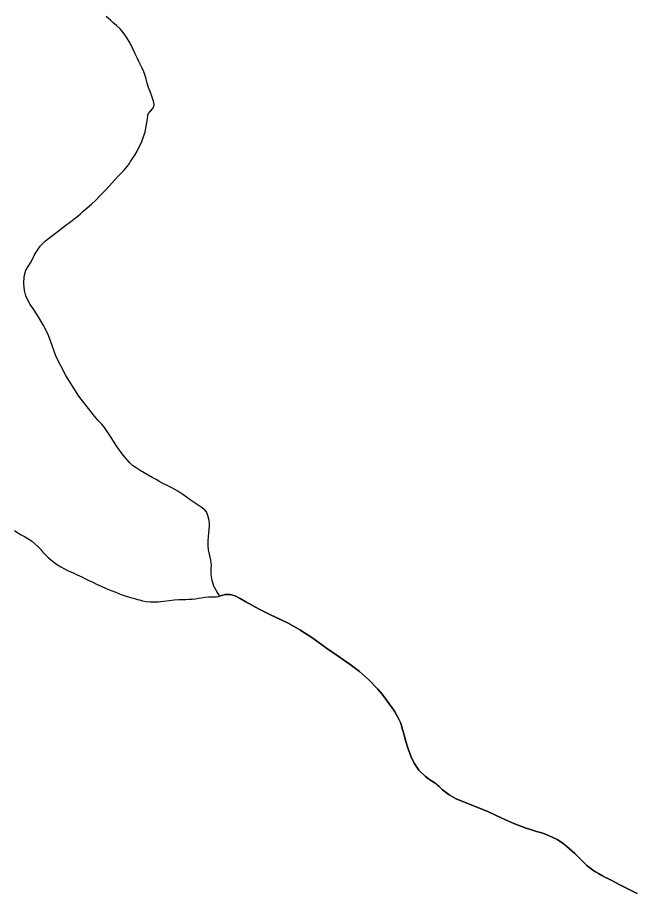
# Model space of a CAD drawing. Header units: inches. Extents: x 11258954 to 11313122, y 3645444 to 3695200.
# Drawn here: x 11265693 to 11266125, y 3673147 to 3673760 of the extents above; entities that cross this region are included whole.
import ezdxf

# ---------------------------------------------------------------- set-up
doc = ezdxf.new("R2010")
doc.units = ezdxf.units.IN
doc.header["$MEASUREMENT"] = 0
for name, color, linetype in [('SchoolZone_Elementary', 251, 'Continuous'), ('SchoolZone_High', 63, 'Continuous'), ('SchoolZone_Middle', 154, 'Continuous')]:
    doc.layers.add(name, color=color, linetype=linetype)

msp = doc.modelspace()

# ---------------------------------------------------------------- linework, layer by layer
at = {"layer": 'SchoolZone_Elementary'}
for points in [[(11266126.719, 3673146.9375, 0), (11266123.1565, 3673148.6875, 0), (11266119.219, 3673150.75, 0), (11266114.6565, 3673153.0625, 0), (11266111.625, 3673154.5625, 0), (11266109.0315, 3673155.9375, 0), (11266106.6875, 3673157.1875, 0), (11266104.25, 3673158.4375, 0), (11266102.0315, 3673159.625, 0), (11266099.75, 3673160.8125, 0), (11266097.5625, 3673162.0625, 0), (11266095.6565, 3673163.25, 0), (11266091.594, 3673166.5625, 0), (11266087.594, 3673170.5, 0), (11266083.0625, 3673175, 0), (11266077.469, 3673179.875, 0), (11266073.9375, 3673182.5625, 0), (11266070.8125, 3673184.625, 0), (11266067.8125, 3673186.25, 0), (11266064.6565, 3673187.625, 0), (11266060.594, 3673189.0625, 0), (11266056.2815, 3673190.4375, 0), (11266052.0625, 3673191.6875, 0), (11266048.25, 3673192.875, 0), (11266040.2815, 3673195.9375, 0), (11266031.969, 3673199.75, 0), (11266022.6565, 3673204.0625, 0), (11266011.6565, 3673208.625, 0), (11266005.219, 3673211.0625, 0), (11265999.9065, 3673213.3125, 0), (11265995.1875, 3673215.9375, 0), (11265990.469, 3673219.625, 0), (11265989.219, 3673220.75, 0), (11265988.0315, 3673221.875, 0), (11265986.969, 3673222.875, 0), (11265986.0625, 3673223.625, 0), (11265984.594, 3673224.625, 0), (11265982.75, 3673225.8125, 0), (11265980.6565, 3673227.25, 0), (11265978.469, 3673228.875, 0), (11265973.9065, 3673233.375, 0), (11265970.625, 3673238.125, 0), (11265968.219, 3673243.125, 0), (11265966.25, 3673248.25, 0), (11265965.594, 3673250.375, 0), (11265964.9375, 3673252.625, 0), (11265964.25, 3673255.125, 0), (11265963.469, 3673257.875, 0), (11265962.8125, 3673260.375, 0), (11265962.219, 3673262.5625, 0), (11265961.594, 3673264.625, 0), (11265960.875, 3673266.625, 0), (11265959.6565, 3673269.375, 0), (11265958.25, 3673272.125, 0), (11265956.719, 3673274.6875, 0), (11265955.25, 3673276.875, 0), (11265953.125, 3673279.8125, 0), (11265950.719, 3673283, 0), (11265948.0315, 3673286.5, 0), (11265945.0625, 3673290.0625, 0), (11265938.6565, 3673296.75, 0), (11265932.25, 3673302.25, 0), (11265925.6565, 3673307.1875, 0), (11265918.6565, 3673312.0625, 0), (11265909.1565, 3673318.8125, 0), (11265899.469, 3673325.625, 0), (11265890.375, 3673331.625, 0), (11265882.6565, 3673336.0625, 0), (11265876.875, 3673338.75, 0), (11265869.9375, 3673342, 0), (11265861.875, 3673345.9375, 0), (11265852.6565, 3673351.0625, 0), (11265848.5625, 3673353.5, 0), (11265845.0315, 3673355.375, 0), (11265841.6875, 3673356.375, 0), (11265838.0625, 3673356.25, 0), (11265836.469, 3673355.875, 0), (11265834.875, 3673355.375, 0), (11265834.1875, 3673355.125, 0), (11265833.6565, 3673356.25, 0), (11265832.8125, 3673357.5625, 0), (11265831.9375, 3673358.9375, 0), (11265831.0315, 3673360.4375, 0), (11265830.25, 3673362.0625, 0), (11265829, 3673366.125, 0), (11265828.4065, 3673370.3125, 0), (11265828.2815, 3673374.1875, 0), (11265828.469, 3673377.0625, 0), (11265828.4065, 3673378.5, 0), (11265828.0625, 3673380.375, 0), (11265827.5625, 3673382.4375, 0), (11265827.0625, 3673384.4375, 0), (11265826.469, 3673387.5625, 0), (11265826.219, 3673390.625, 0), (11265826.219, 3673393.6875, 0), (11265826.469, 3673396.8125, 0), (11265826.75, 3673399.3125, 0), (11265827, 3673401.8125, 0), (11265827.1565, 3673404.25, 0), (11265827.0625, 3673406.4375, 0), (11265826.6875, 3673408.9375, 0), (11265826, 3673411.6875, 0), (11265825.0315, 3673414.1875, 0), (11265823.6565, 3673415.8125, 0), (11265822.5625, 3673416.5, 0), (11265821.3125, 3673417.375, 0), (11265819.9065, 3673418.25, 0), (11265818.469, 3673419.25, 0), (11265813.6565, 3673422.5625, 0), (11265809.0625, 3673425.8125, 0), (11265804.844, 3673428.5625, 0), (11265801.25, 3673430.625, 0), (11265799.344, 3673431.5625, 0), (11265796.969, 3673432.75, 0), (11265794.5, 3673434.0625, 0), (11265792.25, 3673435.25, 0), (11265789.6875, 3673436.6875, 0), (11265787.0315, 3673438.1875, 0), (11265784.2815, 3673439.8125, 0), (11265781.469, 3673441.4375, 0), (11265778.594, 3673443.125, 0), (11265775.8125, 3673444.875, 0), (11265773.25, 3673446.6875, 0), (11265771.0625, 3673448.625, 0), (11265766.6565, 3673453.8125, 0), (11265762.25, 3673460, 0), (11265758.25, 3673466.125, 0), (11265755.0625, 3673471.0625, 0), (11265753.469, 3673473.1875, 0), (11265751.375, 3673475.6875, 0), (11265749, 3673478.375, 0), (11265746.469, 3673481.25, 0), (11265735.594, 3673495.1875, 0), (11265726.4375, 3673509.5, 0), (11265719.625, 3673522.75, 0), (11265715.6565, 3673533.8125, 0), (11265713.7815, 3673538.875, 0), (11265710.6565, 3673545.1875, 0), (11265706.9375, 3673551.5, 0), (11265703.2815, 3673556.8125, 0), (11265701.5315, 3673559.3125, 0), (11265699.875, 3673562.25, 0), (11265698.469, 3673565.5, 0), (11265697.469, 3673569.0625, 0), (11265696.969, 3673574.0625, 0), (11265697.344, 3673579, 0), (11265698.5315, 3673583.375, 0), (11265700.469, 3673586.625, 0), (11265701.8125, 3673588.5625, 0), (11265703.125, 3673591, 0), (11265704.4065, 3673593.625, 0), (11265705.6565, 3673596.0625, 0), (11265708.5, 3673600.1875, 0), (11265712.125, 3673603.8125, 0), (11265716.375, 3673607.1875, 0), (11265721.0625, 3673610.625, 0), (11265725.6565, 3673614.0625, 0), (11265730.094, 3673617.4375, 0), (11265733.9065, 3673620.4375, 0), (11265736.6565, 3673622.8125, 0), (11265738.6565, 3673624.625, 0), (11265741.4065, 3673627, 0), (11265744.4065, 3673629.6875, 0), (11265747.25, 3673632.25, 0), (11265750.625, 3673635.5625, 0), (11265753.7815, 3673638.9375, 0), (11265757.0315, 3673642.5, 0), (11265760.6565, 3673646.4375, 0), (11265763.9065, 3673649.875, 0), (11265767.0315, 3673653.25, 0), (11265769.594, 3673656.125, 0), (11265771.0625, 3673658.0625, 0), (11265771.9065, 3673659.4375, 0), (11265773.25, 3673661.5, 0), (11265774.844, 3673664, 0), (11265776.469, 3673666.625, 0), (11265779.844, 3673673.5625, 0), (11265781.969, 3673680.125, 0), (11265783.3125, 3673686.5, 0), (11265784.25, 3673692.8125, 0), (11265785.8125, 3673694.6875, 0), (11265787.1875, 3673696.4375, 0), (11265788.1565, 3673698.0625, 0), (11265788.469, 3673699.4375, 0), (11265788, 3673701.6875, 0), (11265787, 3673704.5, 0), (11265785.719, 3673707.6875, 0), (11265784.469, 3673711.25, 0), (11265783.5315, 3673714.375, 0), (11265782.75, 3673717.125, 0), (11265782, 3673719.6875, 0), (11265781.0625, 3673722.25, 0), (11265780.0315, 3673724.6875, 0), (11265778.844, 3673727.1875, 0), (11265777.6875, 3673729.5625, 0), (11265776.6565, 3673731.625, 0), (11265775.1565, 3673734.8125, 0), (11265773.5, 3673738.375, 0), (11265771.5315, 3673742.25, 0), (11265769.0625, 3673746.4375, 0), (11265766.75, 3673749.6875, 0), (11265764.4375, 3673752.3125, 0), (11265762.0315, 3673754.5625, 0), (11265759.469, 3673756.8125, 0), (11265757.9065, 3673758.1875, 0), (11265756.344, 3673759.5625, 0), (11265754.844, 3673760.9375, 0)], [(11265690.5315, 3673401.0625, 0), (11265692.9065, 3673399.4375, 0), (11265695.2815, 3673398.0625, 0), (11265697.625, 3673396.8125, 0), (11265699.9375, 3673395.5, 0), (11265702.3125, 3673393.9375, 0), (11265704.875, 3673391.8125, 0), (11265706.969, 3673389.8125, 0), (11265708.6565, 3673388, 0), (11265710.1875, 3673386.25, 0), (11265711.6565, 3673384.625, 0), (11265714.125, 3673382.1875, 0), (11265717, 3673379.8125, 0), (11265720.0315, 3673377.5625, 0), (11265723.0625, 3673375.625, 0), (11265725.594, 3673374.1875, 0), (11265728.1565, 3673372.9375, 0), (11265731.0625, 3673371.625, 0), (11265734.469, 3673370.0625, 0), (11265737.594, 3673368.5625, 0), (11265740.25, 3673367.3125, 0), (11265742.625, 3673366.1875, 0), (11265744.875, 3673365.0625, 0), (11265747.9375, 3673363.625, 0), (11265751.344, 3673362.0625, 0), (11265754.8125, 3673360.5, 0), (11265758.25, 3673359.0625, 0), (11265761.4375, 3673357.8125, 0), (11265764.594, 3673356.625, 0), (11265768, 3673355.4375, 0), (11265771.875, 3673354.25, 0), (11265773.6565, 3673353.75, 0), (11265775.2815, 3673353.25, 0), (11265776.719, 3673352.8125, 0), (11265778.0625, 3673352.4375, 0), (11265780.3125, 3673351.875, 0), (11265782.875, 3673351.4375, 0), (11265785.5315, 3673351.1875, 0), (11265788.0625, 3673351.0625, 0), (11265789.594, 3673351.125, 0), (11265791.1565, 3673351.25, 0), (11265792.844, 3673351.4375, 0), (11265794.875, 3673351.625, 0), (11265799, 3673352.0625, 0), (11265802.5, 3673352.4375, 0), (11265805.594, 3673352.75, 0), (11265808.469, 3673352.875, 0), (11265810.469, 3673352.875, 0), (11265812.6875, 3673352.9375, 0), (11265815, 3673353.0625, 0), (11265817.25, 3673353.25, 0), (11265819.4375, 3673353.625, 0), (11265821.5625, 3673354, 0), (11265823.844, 3673354.375, 0), (11265826.469, 3673354.625, 0), (11265828.125, 3673354.625, 0), (11265829.594, 3673354.625, 0), (11265830.9065, 3673354.5625, 0), (11265832.0625, 3673354.625, 0), (11265833.375, 3673354.875, 0), (11265834.1875, 3673355.125, 0), (11265834.875, 3673355.375, 0), (11265836.469, 3673355.875, 0), (11265838.0625, 3673356.25, 0), (11265841.6875, 3673356.375, 0), (11265845.0315, 3673355.375, 0), (11265848.5625, 3673353.5, 0), (11265852.6565, 3673351.0625, 0), (11265861.875, 3673345.9375, 0), (11265869.9375, 3673342, 0), (11265876.875, 3673338.75, 0), (11265882.6565, 3673336.0625, 0), (11265890.375, 3673331.625, 0), (11265899.469, 3673325.625, 0), (11265909.1565, 3673318.8125, 0), (11265918.6565, 3673312.0625, 0), (11265925.6565, 3673307.1875, 0), (11265932.25, 3673302.25, 0), (11265938.6565, 3673296.75, 0), (11265945.0625, 3673290.0625, 0), (11265948.0315, 3673286.5, 0), (11265950.719, 3673283, 0), (11265953.125, 3673279.8125, 0), (11265955.25, 3673276.875, 0), (11265956.719, 3673274.6875, 0), (11265958.25, 3673272.125, 0), (11265959.6565, 3673269.375, 0), (11265960.875, 3673266.625, 0), (11265961.594, 3673264.625, 0), (11265962.219, 3673262.5625, 0), (11265962.8125, 3673260.375, 0), (11265963.469, 3673257.875, 0), (11265964.25, 3673255.125, 0), (11265964.9375, 3673252.625, 0), (11265965.594, 3673250.375, 0), (11265966.25, 3673248.25, 0), (11265968.219, 3673243.125, 0), (11265970.625, 3673238.125, 0), (11265973.9065, 3673233.375, 0), (11265978.469, 3673228.875, 0), (11265980.6565, 3673227.25, 0), (11265982.75, 3673225.8125, 0), (11265984.594, 3673224.625, 0), (11265986.0625, 3673223.625, 0), (11265986.969, 3673222.875, 0), (11265988.0315, 3673221.875, 0), (11265989.219, 3673220.75, 0), (11265990.469, 3673219.625, 0), (11265995.1875, 3673215.9375, 0), (11265999.9065, 3673213.3125, 0), (11266005.219, 3673211.0625, 0), (11266011.6565, 3673208.625, 0), (11266022.6565, 3673204.0625, 0), (11266031.969, 3673199.75, 0), (11266040.2815, 3673195.9375, 0), (11266048.25, 3673192.875, 0), (11266052.0625, 3673191.6875, 0), (11266056.2815, 3673190.4375, 0), (11266060.594, 3673189.0625, 0), (11266064.6565, 3673187.625, 0), (11266067.8125, 3673186.25, 0), (11266070.8125, 3673184.625, 0), (11266073.9375, 3673182.5625, 0), (11266077.469, 3673179.875, 0), (11266083.0625, 3673175, 0), (11266087.594, 3673170.5, 0), (11266091.594, 3673166.5625, 0), (11266095.6565, 3673163.25, 0), (11266097.5625, 3673162.0625, 0), (11266099.75, 3673160.8125, 0), (11266102.0315, 3673159.625, 0), (11266104.25, 3673158.4375, 0), (11266106.6875, 3673157.1875, 0), (11266109.0315, 3673155.9375, 0), (11266111.625, 3673154.5625, 0), (11266114.6565, 3673153.0625, 0), (11266119.219, 3673150.75, 0), (11266123.1565, 3673148.6875, 0), (11266126.719, 3673146.9375, 0)]]:
    msp.add_polyline3d(points, dxfattribs=at)
at = {"layer": 'SchoolZone_High'}
for points in [[(11266126.719, 3673146.9375, 0), (11266123.1565, 3673148.6875, 0), (11266119.219, 3673150.75, 0), (11266114.6565, 3673153.0625, 0), (11266111.625, 3673154.5625, 0), (11266109.0315, 3673155.9375, 0), (11266106.6875, 3673157.1875, 0), (11266104.25, 3673158.4375, 0), (11266102.0315, 3673159.625, 0), (11266099.75, 3673160.8125, 0), (11266097.5625, 3673162.0625, 0), (11266095.6565, 3673163.25, 0), (11266091.594, 3673166.5625, 0), (11266087.594, 3673170.5, 0), (11266083.0625, 3673175, 0), (11266077.469, 3673179.875, 0), (11266073.9375, 3673182.5625, 0), (11266070.8125, 3673184.625, 0), (11266067.8125, 3673186.25, 0), (11266064.6565, 3673187.625, 0), (11266060.594, 3673189.0625, 0), (11266056.2815, 3673190.4375, 0), (11266052.0625, 3673191.6875, 0), (11266048.25, 3673192.875, 0), (11266040.2815, 3673195.9375, 0), (11266031.969, 3673199.75, 0), (11266022.6565, 3673204.0625, 0), (11266011.6565, 3673208.625, 0), (11266005.219, 3673211.0625, 0), (11265999.9065, 3673213.3125, 0), (11265995.1875, 3673215.9375, 0), (11265990.469, 3673219.625, 0), (11265989.219, 3673220.75, 0), (11265988.0315, 3673221.875, 0), (11265986.969, 3673222.875, 0), (11265986.0625, 3673223.625, 0), (11265984.594, 3673224.625, 0), (11265982.75, 3673225.8125, 0), (11265980.6565, 3673227.25, 0), (11265978.469, 3673228.875, 0), (11265973.9065, 3673233.375, 0), (11265970.625, 3673238.125, 0), (11265968.219, 3673243.125, 0), (11265966.25, 3673248.25, 0), (11265965.594, 3673250.375, 0), (11265964.9375, 3673252.625, 0), (11265964.25, 3673255.125, 0), (11265963.469, 3673257.875, 0), (11265962.8125, 3673260.375, 0), (11265962.219, 3673262.5625, 0), (11265961.594, 3673264.625, 0), (11265960.875, 3673266.625, 0), (11265959.6565, 3673269.375, 0), (11265958.25, 3673272.125, 0), (11265956.719, 3673274.6875, 0), (11265955.25, 3673276.875, 0), (11265953.125, 3673279.8125, 0), (11265950.719, 3673283, 0), (11265948.0315, 3673286.5, 0), (11265945.0625, 3673290.0625, 0), (11265938.6565, 3673296.75, 0), (11265932.25, 3673302.25, 0), (11265925.6565, 3673307.1875, 0), (11265918.6565, 3673312.0625, 0), (11265909.1565, 3673318.8125, 0), (11265899.469, 3673325.625, 0), (11265890.375, 3673331.625, 0), (11265882.6565, 3673336.0625, 0), (11265876.875, 3673338.75, 0), (11265869.9375, 3673342, 0), (11265861.875, 3673345.9375, 0), (11265852.6565, 3673351.0625, 0), (11265848.5625, 3673353.5, 0), (11265845.0315, 3673355.375, 0), (11265841.6875, 3673356.375, 0), (11265838.0625, 3673356.25, 0), (11265836.469, 3673355.875, 0), (11265834.875, 3673355.375, 0), (11265834.1875, 3673355.125, 0), (11265833.6565, 3673356.25, 0), (11265832.8125, 3673357.5625, 0), (11265831.9375, 3673358.9375, 0), (11265831.0315, 3673360.4375, 0), (11265830.25, 3673362.0625, 0), (11265829, 3673366.125, 0), (11265828.4065, 3673370.3125, 0), (11265828.2815, 3673374.1875, 0), (11265828.469, 3673377.0625, 0), (11265828.4065, 3673378.5, 0), (11265828.0625, 3673380.375, 0), (11265827.5625, 3673382.4375, 0), (11265827.0625, 3673384.4375, 0), (11265826.469, 3673387.5625, 0), (11265826.219, 3673390.625, 0), (11265826.219, 3673393.6875, 0), (11265826.469, 3673396.8125, 0), (11265826.75, 3673399.3125, 0), (11265827, 3673401.8125, 0), (11265827.1565, 3673404.25, 0), (11265827.0625, 3673406.4375, 0), (11265826.6875, 3673408.9375, 0), (11265826, 3673411.6875, 0), (11265825.0315, 3673414.1875, 0), (11265823.6565, 3673415.8125, 0), (11265822.5625, 3673416.5, 0), (11265821.3125, 3673417.375, 0), (11265819.9065, 3673418.25, 0), (11265818.469, 3673419.25, 0), (11265813.6565, 3673422.5625, 0), (11265809.0625, 3673425.8125, 0), (11265804.844, 3673428.5625, 0), (11265801.25, 3673430.625, 0), (11265799.344, 3673431.5625, 0), (11265796.969, 3673432.75, 0), (11265794.5, 3673434.0625, 0), (11265792.25, 3673435.25, 0), (11265789.6875, 3673436.6875, 0), (11265787.0315, 3673438.1875, 0), (11265784.2815, 3673439.8125, 0), (11265781.469, 3673441.4375, 0), (11265778.594, 3673443.125, 0), (11265775.8125, 3673444.875, 0), (11265773.25, 3673446.6875, 0), (11265771.0625, 3673448.625, 0), (11265766.6565, 3673453.8125, 0), (11265762.25, 3673460, 0), (11265758.25, 3673466.125, 0), (11265755.0625, 3673471.0625, 0), (11265753.469, 3673473.1875, 0), (11265751.375, 3673475.6875, 0), (11265749, 3673478.375, 0), (11265746.469, 3673481.25, 0), (11265735.594, 3673495.1875, 0), (11265726.4375, 3673509.5, 0), (11265719.625, 3673522.75, 0), (11265715.6565, 3673533.8125, 0), (11265713.7815, 3673538.875, 0), (11265710.6565, 3673545.1875, 0), (11265706.9375, 3673551.5, 0), (11265703.2815, 3673556.8125, 0), (11265701.5315, 3673559.3125, 0), (11265699.875, 3673562.25, 0), (11265698.469, 3673565.5, 0), (11265697.469, 3673569.0625, 0), (11265696.969, 3673574.0625, 0), (11265697.344, 3673579, 0), (11265698.5315, 3673583.375, 0), (11265700.469, 3673586.625, 0), (11265701.8125, 3673588.5625, 0), (11265703.125, 3673591, 0), (11265704.4065, 3673593.625, 0), (11265705.6565, 3673596.0625, 0), (11265708.5, 3673600.1875, 0), (11265712.125, 3673603.8125, 0), (11265716.375, 3673607.1875, 0), (11265721.0625, 3673610.625, 0), (11265725.6565, 3673614.0625, 0), (11265730.094, 3673617.4375, 0), (11265733.9065, 3673620.4375, 0), (11265736.6565, 3673622.8125, 0), (11265738.6565, 3673624.625, 0), (11265741.4065, 3673627, 0), (11265744.4065, 3673629.6875, 0), (11265747.25, 3673632.25, 0), (11265750.625, 3673635.5625, 0), (11265753.7815, 3673638.9375, 0), (11265757.0315, 3673642.5, 0), (11265760.6565, 3673646.4375, 0), (11265763.9065, 3673649.875, 0), (11265767.0315, 3673653.25, 0), (11265769.594, 3673656.125, 0), (11265771.0625, 3673658.0625, 0), (11265771.9065, 3673659.4375, 0), (11265773.25, 3673661.5, 0), (11265774.844, 3673664, 0), (11265776.469, 3673666.625, 0), (11265779.844, 3673673.5625, 0), (11265781.969, 3673680.125, 0), (11265783.3125, 3673686.5, 0), (11265784.25, 3673692.8125, 0), (11265785.8125, 3673694.6875, 0), (11265787.1875, 3673696.4375, 0), (11265788.1565, 3673698.0625, 0), (11265788.469, 3673699.4375, 0), (11265788, 3673701.6875, 0), (11265787, 3673704.5, 0), (11265785.719, 3673707.6875, 0), (11265784.469, 3673711.25, 0), (11265783.5315, 3673714.375, 0), (11265782.75, 3673717.125, 0), (11265782, 3673719.6875, 0), (11265781.0625, 3673722.25, 0), (11265780.0315, 3673724.6875, 0), (11265778.844, 3673727.1875, 0), (11265777.6875, 3673729.5625, 0), (11265776.6565, 3673731.625, 0), (11265775.1565, 3673734.8125, 0), (11265773.5, 3673738.375, 0), (11265771.5315, 3673742.25, 0), (11265769.0625, 3673746.4375, 0), (11265766.75, 3673749.6875, 0), (11265764.4375, 3673752.3125, 0), (11265762.0315, 3673754.5625, 0), (11265759.469, 3673756.8125, 0), (11265757.9065, 3673758.1875, 0), (11265756.344, 3673759.5625, 0), (11265754.844, 3673760.9375, 0)], [(11265690.5315, 3673401.0625, 0), (11265692.9065, 3673399.4375, 0), (11265695.2815, 3673398.0625, 0), (11265697.625, 3673396.8125, 0), (11265699.9375, 3673395.5, 0), (11265702.3125, 3673393.9375, 0), (11265704.875, 3673391.8125, 0), (11265706.969, 3673389.8125, 0), (11265708.6565, 3673388, 0), (11265710.1875, 3673386.25, 0), (11265711.6565, 3673384.625, 0), (11265714.125, 3673382.1875, 0), (11265717, 3673379.8125, 0), (11265720.0315, 3673377.5625, 0), (11265723.0625, 3673375.625, 0), (11265725.594, 3673374.1875, 0), (11265728.1565, 3673372.9375, 0), (11265731.0625, 3673371.625, 0), (11265734.469, 3673370.0625, 0), (11265737.594, 3673368.5625, 0), (11265740.25, 3673367.3125, 0), (11265742.625, 3673366.1875, 0), (11265744.875, 3673365.0625, 0), (11265747.9375, 3673363.625, 0), (11265751.344, 3673362.0625, 0), (11265754.8125, 3673360.5, 0), (11265758.25, 3673359.0625, 0), (11265761.4375, 3673357.8125, 0), (11265764.594, 3673356.625, 0), (11265768, 3673355.4375, 0), (11265771.875, 3673354.25, 0), (11265773.6565, 3673353.75, 0), (11265775.2815, 3673353.25, 0), (11265776.719, 3673352.8125, 0), (11265778.0625, 3673352.4375, 0), (11265780.3125, 3673351.875, 0), (11265782.875, 3673351.4375, 0), (11265785.5315, 3673351.1875, 0), (11265788.0625, 3673351.0625, 0), (11265789.594, 3673351.125, 0), (11265791.1565, 3673351.25, 0), (11265792.844, 3673351.4375, 0), (11265794.875, 3673351.625, 0), (11265799, 3673352.0625, 0), (11265802.5, 3673352.4375, 0), (11265805.594, 3673352.75, 0), (11265808.469, 3673352.875, 0), (11265810.469, 3673352.875, 0), (11265812.6875, 3673352.9375, 0), (11265815, 3673353.0625, 0), (11265817.25, 3673353.25, 0), (11265819.4375, 3673353.625, 0), (11265821.5625, 3673354, 0), (11265823.844, 3673354.375, 0), (11265826.469, 3673354.625, 0), (11265828.125, 3673354.625, 0), (11265829.594, 3673354.625, 0), (11265830.9065, 3673354.5625, 0), (11265832.0625, 3673354.625, 0), (11265833.375, 3673354.875, 0), (11265834.1875, 3673355.125, 0), (11265834.875, 3673355.375, 0), (11265836.469, 3673355.875, 0), (11265838.0625, 3673356.25, 0), (11265841.6875, 3673356.375, 0), (11265845.0315, 3673355.375, 0), (11265848.5625, 3673353.5, 0), (11265852.6565, 3673351.0625, 0), (11265861.875, 3673345.9375, 0), (11265869.9375, 3673342, 0), (11265876.875, 3673338.75, 0), (11265882.6565, 3673336.0625, 0), (11265890.375, 3673331.625, 0), (11265899.469, 3673325.625, 0), (11265909.1565, 3673318.8125, 0), (11265918.6565, 3673312.0625, 0), (11265925.6565, 3673307.1875, 0), (11265932.25, 3673302.25, 0), (11265938.6565, 3673296.75, 0), (11265945.0625, 3673290.0625, 0), (11265948.0315, 3673286.5, 0), (11265950.719, 3673283, 0), (11265953.125, 3673279.8125, 0), (11265955.25, 3673276.875, 0), (11265956.719, 3673274.6875, 0), (11265958.25, 3673272.125, 0), (11265959.6565, 3673269.375, 0), (11265960.875, 3673266.625, 0), (11265961.594, 3673264.625, 0), (11265962.219, 3673262.5625, 0), (11265962.8125, 3673260.375, 0), (11265963.469, 3673257.875, 0), (11265964.25, 3673255.125, 0), (11265964.9375, 3673252.625, 0), (11265965.594, 3673250.375, 0), (11265966.25, 3673248.25, 0), (11265968.219, 3673243.125, 0), (11265970.625, 3673238.125, 0), (11265973.9065, 3673233.375, 0), (11265978.469, 3673228.875, 0), (11265980.6565, 3673227.25, 0), (11265982.75, 3673225.8125, 0), (11265984.594, 3673224.625, 0), (11265986.0625, 3673223.625, 0), (11265986.969, 3673222.875, 0), (11265988.0315, 3673221.875, 0), (11265989.219, 3673220.75, 0), (11265990.469, 3673219.625, 0), (11265995.1875, 3673215.9375, 0), (11265999.9065, 3673213.3125, 0), (11266005.219, 3673211.0625, 0), (11266011.6565, 3673208.625, 0), (11266022.6565, 3673204.0625, 0), (11266031.969, 3673199.75, 0), (11266040.2815, 3673195.9375, 0), (11266048.25, 3673192.875, 0), (11266052.0625, 3673191.6875, 0), (11266056.2815, 3673190.4375, 0), (11266060.594, 3673189.0625, 0), (11266064.6565, 3673187.625, 0), (11266067.8125, 3673186.25, 0), (11266070.8125, 3673184.625, 0), (11266073.9375, 3673182.5625, 0), (11266077.469, 3673179.875, 0), (11266083.0625, 3673175, 0), (11266087.594, 3673170.5, 0), (11266091.594, 3673166.5625, 0), (11266095.6565, 3673163.25, 0), (11266097.5625, 3673162.0625, 0), (11266099.75, 3673160.8125, 0), (11266102.0315, 3673159.625, 0), (11266104.25, 3673158.4375, 0), (11266106.6875, 3673157.1875, 0), (11266109.0315, 3673155.9375, 0), (11266111.625, 3673154.5625, 0), (11266114.6565, 3673153.0625, 0), (11266119.219, 3673150.75, 0), (11266123.1565, 3673148.6875, 0), (11266126.719, 3673146.9375, 0)]]:
    msp.add_polyline3d(points, dxfattribs=at)
at = {"layer": 'SchoolZone_Middle'}
msp.add_polyline3d([(11265690.5315, 3673401.0625, 0), (11265692.9065, 3673399.4375, 0), (11265695.2815, 3673398.0625, 0), (11265697.625, 3673396.8125, 0), (11265699.9375, 3673395.5, 0), (11265702.3125, 3673393.9375, 0), (11265704.875, 3673391.8125, 0), (11265706.969, 3673389.8125, 0), (11265708.6565, 3673388, 0), (11265710.1875, 3673386.25, 0), (11265711.6565, 3673384.625, 0), (11265714.125, 3673382.1875, 0), (11265717, 3673379.8125, 0), (11265720.0315, 3673377.5625, 0), (11265723.0625, 3673375.625, 0), (11265725.594, 3673374.1875, 0), (11265728.1565, 3673372.9375, 0), (11265731.0625, 3673371.625, 0), (11265734.469, 3673370.0625, 0), (11265737.594, 3673368.5625, 0), (11265740.25, 3673367.3125, 0), (11265742.625, 3673366.1875, 0), (11265744.875, 3673365.0625, 0), (11265747.9375, 3673363.625, 0), (11265751.344, 3673362.0625, 0), (11265754.8125, 3673360.5, 0), (11265758.25, 3673359.0625, 0), (11265761.4375, 3673357.8125, 0), (11265764.594, 3673356.625, 0), (11265768, 3673355.4375, 0), (11265771.875, 3673354.25, 0), (11265773.6565, 3673353.75, 0), (11265775.2815, 3673353.25, 0), (11265776.719, 3673352.8125, 0), (11265778.0625, 3673352.4375, 0), (11265780.3125, 3673351.875, 0), (11265782.875, 3673351.4375, 0), (11265785.5315, 3673351.1875, 0), (11265788.0625, 3673351.0625, 0), (11265789.594, 3673351.125, 0), (11265791.1565, 3673351.25, 0), (11265792.844, 3673351.4375, 0), (11265794.875, 3673351.625, 0), (11265799, 3673352.0625, 0), (11265802.5, 3673352.4375, 0), (11265805.594, 3673352.75, 0), (11265808.469, 3673352.875, 0), (11265810.469, 3673352.875, 0), (11265812.6875, 3673352.9375, 0), (11265815, 3673353.0625, 0), (11265817.25, 3673353.25, 0), (11265819.4375, 3673353.625, 0), (11265821.5625, 3673354, 0), (11265823.844, 3673354.375, 0), (11265826.469, 3673354.625, 0), (11265828.125, 3673354.625, 0), (11265829.594, 3673354.625, 0), (11265830.9065, 3673354.5625, 0), (11265832.0625, 3673354.625, 0), (11265833.375, 3673354.875, 0), (11265834.1875, 3673355.125, 0), (11265833.6565, 3673356.25, 0), (11265832.8125, 3673357.5625, 0), (11265831.9375, 3673358.9375, 0), (11265831.0315, 3673360.4375, 0), (11265830.25, 3673362.0625, 0), (11265829, 3673366.125, 0), (11265828.4065, 3673370.3125, 0), (11265828.2815, 3673374.1875, 0), (11265828.469, 3673377.0625, 0), (11265828.4065, 3673378.5, 0), (11265828.0625, 3673380.375, 0), (11265827.5625, 3673382.4375, 0), (11265827.0625, 3673384.4375, 0), (11265826.469, 3673387.5625, 0), (11265826.219, 3673390.625, 0), (11265826.219, 3673393.6875, 0), (11265826.469, 3673396.8125, 0), (11265826.75, 3673399.3125, 0), (11265827, 3673401.8125, 0), (11265827.1565, 3673404.25, 0), (11265827.0625, 3673406.4375, 0), (11265826.6875, 3673408.9375, 0), (11265826, 3673411.6875, 0), (11265825.0315, 3673414.1875, 0), (11265823.6565, 3673415.8125, 0), (11265822.5625, 3673416.5, 0), (11265821.3125, 3673417.375, 0), (11265819.9065, 3673418.25, 0), (11265818.469, 3673419.25, 0), (11265813.6565, 3673422.5625, 0), (11265809.0625, 3673425.8125, 0), (11265804.844, 3673428.5625, 0), (11265801.25, 3673430.625, 0), (11265799.344, 3673431.5625, 0), (11265796.969, 3673432.75, 0), (11265794.5, 3673434.0625, 0), (11265792.25, 3673435.25, 0), (11265789.6875, 3673436.6875, 0), (11265787.0315, 3673438.1875, 0), (11265784.2815, 3673439.8125, 0), (11265781.469, 3673441.4375, 0), (11265778.594, 3673443.125, 0), (11265775.8125, 3673444.875, 0), (11265773.25, 3673446.6875, 0), (11265771.0625, 3673448.625, 0), (11265766.6565, 3673453.8125, 0), (11265762.25, 3673460, 0), (11265758.25, 3673466.125, 0), (11265755.0625, 3673471.0625, 0), (11265753.469, 3673473.1875, 0), (11265751.375, 3673475.6875, 0), (11265749, 3673478.375, 0), (11265746.469, 3673481.25, 0), (11265735.594, 3673495.1875, 0), (11265726.4375, 3673509.5, 0), (11265719.625, 3673522.75, 0), (11265715.6565, 3673533.8125, 0), (11265713.7815, 3673538.875, 0), (11265710.6565, 3673545.1875, 0), (11265706.9375, 3673551.5, 0), (11265703.2815, 3673556.8125, 0), (11265701.5315, 3673559.3125, 0), (11265699.875, 3673562.25, 0), (11265698.469, 3673565.5, 0), (11265697.469, 3673569.0625, 0), (11265696.969, 3673574.0625, 0), (11265697.344, 3673579, 0), (11265698.5315, 3673583.375, 0), (11265700.469, 3673586.625, 0), (11265701.8125, 3673588.5625, 0), (11265703.125, 3673591, 0), (11265704.4065, 3673593.625, 0), (11265705.6565, 3673596.0625, 0), (11265708.5, 3673600.1875, 0), (11265712.125, 3673603.8125, 0), (11265716.375, 3673607.1875, 0), (11265721.0625, 3673610.625, 0), (11265725.6565, 3673614.0625, 0), (11265730.094, 3673617.4375, 0), (11265733.9065, 3673620.4375, 0), (11265736.6565, 3673622.8125, 0), (11265738.6565, 3673624.625, 0), (11265741.4065, 3673627, 0), (11265744.4065, 3673629.6875, 0), (11265747.25, 3673632.25, 0), (11265750.625, 3673635.5625, 0), (11265753.7815, 3673638.9375, 0), (11265757.0315, 3673642.5, 0), (11265760.6565, 3673646.4375, 0), (11265763.9065, 3673649.875, 0), (11265767.0315, 3673653.25, 0), (11265769.594, 3673656.125, 0), (11265771.0625, 3673658.0625, 0), (11265771.9065, 3673659.4375, 0), (11265773.25, 3673661.5, 0), (11265774.844, 3673664, 0), (11265776.469, 3673666.625, 0), (11265779.844, 3673673.5625, 0), (11265781.969, 3673680.125, 0), (11265783.3125, 3673686.5, 0), (11265784.25, 3673692.8125, 0), (11265785.8125, 3673694.6875, 0), (11265787.1875, 3673696.4375, 0), (11265788.1565, 3673698.0625, 0), (11265788.469, 3673699.4375, 0), (11265788, 3673701.6875, 0), (11265787, 3673704.5, 0), (11265785.719, 3673707.6875, 0), (11265784.469, 3673711.25, 0), (11265783.5315, 3673714.375, 0), (11265782.75, 3673717.125, 0), (11265782, 3673719.6875, 0), (11265781.0625, 3673722.25, 0), (11265780.0315, 3673724.6875, 0), (11265778.844, 3673727.1875, 0), (11265777.6875, 3673729.5625, 0), (11265776.6565, 3673731.625, 0), (11265775.1565, 3673734.8125, 0), (11265773.5, 3673738.375, 0), (11265771.5315, 3673742.25, 0), (11265769.0625, 3673746.4375, 0), (11265766.75, 3673749.6875, 0), (11265764.4375, 3673752.3125, 0), (11265762.0315, 3673754.5625, 0), (11265759.469, 3673756.8125, 0), (11265757.9065, 3673758.1875, 0), (11265756.344, 3673759.5625, 0), (11265754.844, 3673760.9375, 0)], dxfattribs=at)

doc.saveas('drawing.dxf')
